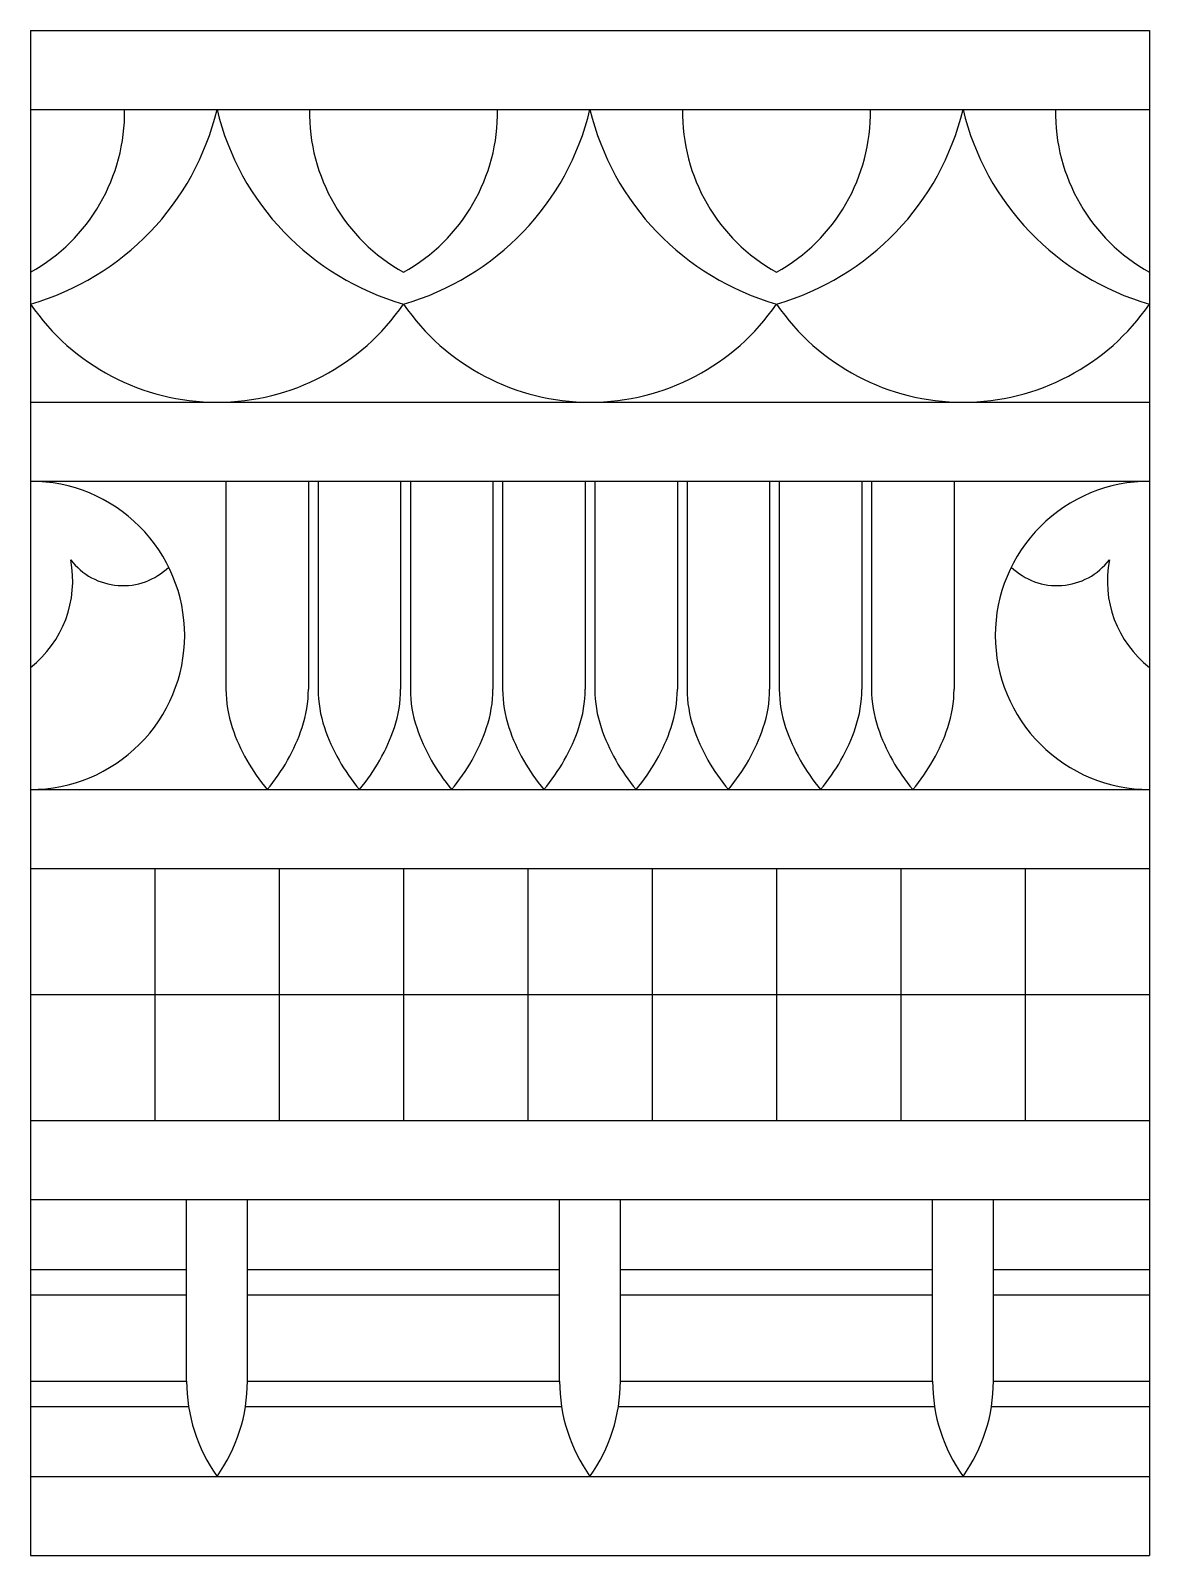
# Model space of a CAD drawing. Extents: x -111 to 2985, y -118 to 122.
# Drawn here: x 89 to 115.93, y 44.77 to 81.5 of the extents above; entities that cross this region are included whole.
import ezdxf

# ---------------------------------------------------------------- set-up
doc = ezdxf.new("R2010")
doc.units = 0
doc.layers.add('LAYER_03', color=5, linetype='CONTINUOUS')

msp = doc.modelspace()

# ---------------------------------------------------------------- linework, layer by layer
at = {"layer": 'LAYER_03'}
for points in [[(89.001, 81.499), (89.001, 70.644), (89.001, 63.222)], [(89.001, 81.499), (115.933, 81.499)], [(115.933, 81.499), (115.933, 61.319), (115.933, 55.251), (115.933, 44.775)], [(89.001, 79.596), (97.979, 79.596), (106.956, 79.596), (115.933, 79.596)], [(89.001, 72.547), (97.979, 72.547)], [(97.979, 72.547), (115.933, 72.547)], [(89.001, 70.644), (93.588, 70.644)], [(93.588, 70.644), (111.347, 70.644)], [(95.69, 70.644), (95.69, 65.637)], [(97.91, 70.644), (97.91, 65.637)], [(100.13, 70.644), (100.13, 65.637)], [(102.35, 70.644), (102.35, 65.637)], [(104.57, 70.644), (104.57, 65.637)], [(106.79, 70.644), (106.79, 65.637)], [(109.01, 70.644), (109.01, 65.637)], [(111.23, 70.644), (111.23, 65.637)], [(111.347, 70.644), (115.933, 70.644)], [(115.933, 70.644), (115.933, 63.222)], [(89.001, 63.222), (89.001, 61.319), (89.001, 55.251), (89.001, 44.775)], [(89.001, 63.222), (93.588, 63.222)], [(93.588, 63.222), (93.705, 63.222), (95.69, 63.222), (95.925, 63.222), (97.91, 63.222), (98.145, 63.222), (100.13, 63.222), (100.364, 63.222), (102.35, 63.222), (102.584, 63.222), (104.57, 63.222), (104.804, 63.222), (106.79, 63.222), (107.024, 63.222), (109.01, 63.222), (109.244, 63.222), (111.23, 63.222), (111.347, 63.222)], [(111.347, 63.222), (115.933, 63.222)], [(89.001, 61.319), (115.933, 61.319)], [(91.994, 61.319), (91.994, 55.251)], [(94.986, 61.319), (94.986, 55.251)], [(97.979, 61.319), (97.979, 55.251)], [(100.971, 61.319), (100.971, 55.251)], [(103.964, 61.319), (103.964, 55.251)], [(106.956, 61.319), (106.956, 55.251)], [(109.948, 61.319), (109.948, 55.251)], [(112.941, 61.319), (112.941, 55.251)], [(89.001, 58.285), (115.933, 58.285)], [(89.001, 55.251), (115.933, 55.251)], [(89.001, 53.348), (115.933, 53.348)], [(92.758, 48.971), (92.758, 53.348)], [(101.735, 48.971), (101.735, 53.348)], [(103.199, 48.971), (103.199, 53.348)], [(110.713, 48.971), (110.713, 53.348)], [(112.177, 48.971), (112.177, 53.348)], [(89.001, 51.664), (92.758, 51.664)], [(94.222, 51.664), (97.979, 51.664)], [(97.979, 51.664), (101.735, 51.664)], [(103.199, 51.664), (106.956, 51.664)], [(106.956, 51.664), (110.713, 51.664)], [(112.177, 51.664), (115.933, 51.664)], [(89.001, 51.054), (92.758, 51.054)], [(94.222, 51.054), (97.979, 51.054)], [(97.979, 51.054), (101.735, 51.054)], [(103.199, 51.054), (106.956, 51.054)], [(106.956, 51.054), (110.713, 51.054)], [(112.177, 51.054), (115.933, 51.054)], [(89.001, 48.971), (92.758, 48.971)], [(94.222, 48.971), (97.979, 48.971)], [(97.979, 48.971), (101.735, 48.971)], [(103.199, 48.971), (106.956, 48.971)], [(106.956, 48.971), (110.713, 48.971)], [(112.177, 48.971), (115.933, 48.971)], [(89.001, 48.361), (92.805, 48.361)], [(94.175, 48.361), (97.979, 48.361)], [(97.979, 48.361), (101.783, 48.361)], [(103.152, 48.361), (106.956, 48.361)], [(106.956, 48.361), (110.76, 48.361)], [(112.129, 48.361), (115.933, 48.361)], [(89.001, 46.678), (115.933, 46.678)], [(89.001, 44.775), (115.933, 44.775)]]:
    msp.add_lwpolyline(points, dxfattribs=at)
for points in [[(89.001, 74.911, 0.27035), (93.49, 79.596)], [(89.001, 75.676, 0.275139), (91.266, 79.596)], [(93.49, 79.596, 0.27035), (97.979, 74.911, 0.27035), (102.467, 79.596)], [(95.714, 79.596, 0.275139), (97.979, 75.676)], [(97.979, 75.676, 0.275139), (100.243, 79.596)], [(102.467, 79.596, 0.27035), (106.956, 74.911)], [(104.692, 79.596, 0.275139), (106.956, 75.676)], [(106.956, 75.676, 0.275139), (109.22, 79.596)], [(106.956, 74.911, 0.27035), (111.445, 79.596)], [(111.445, 79.596, 0.27035), (115.933, 74.911)], [(113.669, 79.596, 0.275139), (115.933, 75.676)], [(89.001, 74.911, 0.526784), (97.979, 74.911)], [(97.979, 74.911, 0.526784), (106.956, 74.911)], [(106.956, 74.911, 0.526784), (115.933, 74.911)], [(89.001, 63.222, 0.414214), (92.712, 66.933, 0.414214), (89.001, 70.644)], [(93.705, 70.644), (93.705, 65.637, 0.081422), (93.856, 64.712)], [(95.925, 70.644), (95.925, 65.637, 0.081422), (96.076, 64.712)], [(98.145, 70.644), (98.145, 65.637, 0.081422), (98.296, 64.712)], [(100.364, 70.644), (100.364, 65.637, 0.081422), (100.516, 64.712)], [(102.584, 70.644), (102.584, 65.637, 0.081422), (102.736, 64.712)], [(104.804, 70.644), (104.804, 65.637, 0.081422), (104.956, 64.712)], [(107.024, 70.644), (107.024, 65.637, 0.081422), (107.176, 64.712)], [(109.244, 70.644), (109.244, 65.637, 0.081422), (109.396, 64.712)], [(115.933, 70.644, 0.414214), (112.222, 66.933, 0.414214), (115.933, 63.222)], [(89.001, 66.158, 0.280976), (89.968, 68.751)], [(89.968, 68.751, 0.449357), (92.328, 68.578)], [(112.607, 68.578, 0.449357), (114.967, 68.751, 0.280976), (115.933, 66.158)], [(95.539, 64.712, 0.081427), (95.69, 65.637)], [(97.759, 64.712, 0.081427), (97.91, 65.637)], [(99.979, 64.712, 0.081427), (100.13, 65.637)], [(102.199, 64.712, 0.081427), (102.35, 65.637)], [(104.419, 64.712, 0.081427), (104.57, 65.637)], [(106.639, 64.712, 0.081427), (106.79, 65.637)], [(108.858, 64.712, 0.081427), (109.01, 65.637)], [(111.078, 64.712, 0.081427), (111.23, 65.637)], [(93.856, 64.712, 0.094781), (94.698, 63.222, 0.094777), (95.539, 64.712)], [(96.076, 64.712, 0.094781), (96.918, 63.222)], [(96.918, 63.222, 0.094777), (97.759, 64.712)], [(98.296, 64.712, 0.094781), (99.137, 63.222)], [(99.137, 63.222, 0.094777), (99.979, 64.712)], [(100.516, 64.712, 0.094781), (101.357, 63.222)], [(101.357, 63.222, 0.094777), (102.199, 64.712)], [(102.736, 64.712, 0.094781), (103.577, 63.222)], [(103.577, 63.222, 0.094777), (104.419, 64.712)], [(104.956, 64.712, 0.094781), (105.797, 63.222)], [(105.797, 63.222, 0.094777), (106.639, 64.712)], [(107.176, 64.712, 0.094781), (108.017, 63.222)], [(108.017, 63.222, 0.094777), (108.858, 64.712)], [(109.396, 64.712, 0.094781), (110.237, 63.222)], [(110.237, 63.222, 0.094777), (111.078, 64.712)], [(92.758, 48.971, 0.155696), (93.49, 46.678, 0.155696), (94.222, 48.971), (94.222, 53.348)], [(101.735, 48.971, 0.155696), (102.467, 46.678)], [(102.467, 46.678, 0.155696), (103.199, 48.971)], [(110.713, 48.971, 0.155696), (111.445, 46.678)], [(111.445, 46.678, 0.155696), (112.177, 48.971)]]:
    msp.add_lwpolyline(points, format="xyb", dxfattribs=at)

doc.saveas('drawing.dxf')
